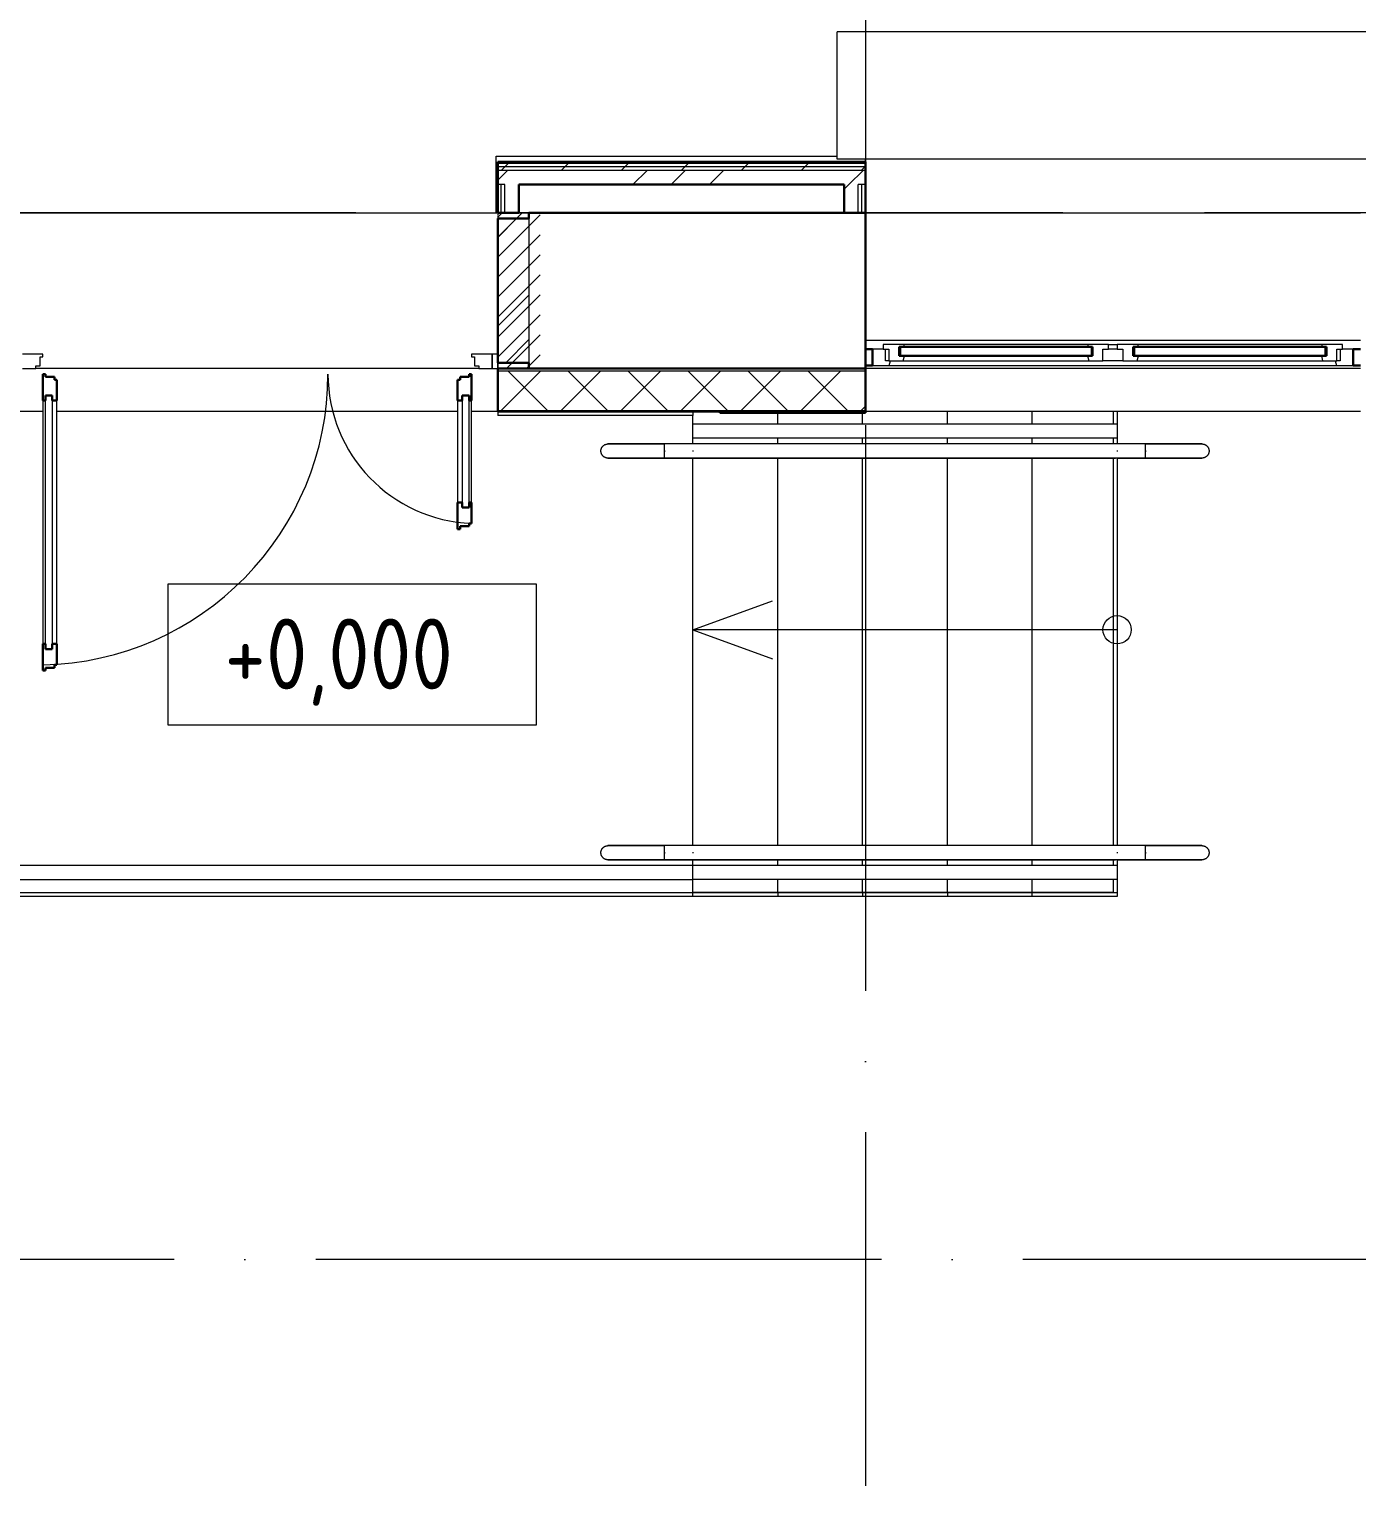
# Model space of a CAD drawing. Header units: millimetres. Extents: x -88595 to 880822, y -1054509 to -148035.
# Drawn here: x 162457 to 167151, y -251752 to -246603 of the extents above; entities that cross this region are included whole.
import ezdxf

# ---------------------------------------------------------------- set-up
doc = ezdxf.new("R2010")
doc.units = ezdxf.units.MM
doc.linetypes.add('ADSK_Линия сетки', pattern=[25, 20, -2.5, 0, -2.5])
doc.linetypes.add('ADSK_Штриховая_ш2 п1_5', pattern=[4.5, 3, -1.5])
for name, color, linetype, lineweight in [('_ Окна', 7, 'Continuous', 30), ('Аннотация', 7, 'Continuous', 20), ('Двери', 7, 'Continuous', 9), ('Лестницы', 7, 'Continuous', 9), ('Оборудование', 7, 'Continuous', 18), ('Ограждение', 7, 'Continuous', 9), ('Окна', 7, 'Continuous', 9), ('Оси', 7, 'Continuous', 9), ('Отметки', 7, 'Continuous', 9), ('Стены внутренние', 7, 'Continuous', 18), ('Стены наружные', 7, 'Continuous', 18), ('Стены штриховка', 7, 'Continuous', 9), ('Узлы', 7, 'Continuous', 18)]:
    doc.layers.add(name, color=color, linetype=linetype, lineweight=lineweight)
doc.layers.add('Двери открывание', color=7, linetype='Continuous', lineweight=9, true_color=0xc0c0c0)
doc.styles.add('GOST Common_3', font='GOST_Common.ttf', dxfattribs={"width": 0.9, "height": 2.5})

# ---------------------------------------------------------------- blocks, each defined once
blk = doc.blocks.new('1 этаж')
at = {"layer": 'Двери', "lineweight": 18, "true_color": 0xff0000}
h = blk.add_hatch(dxfattribs=at)
h.set_pattern_fill('FP_2', color=1, angle=180, style=0, pattern_type=2)
h.set_pattern_definition([(225, (199517.71, 680787.605), (35.3553, -35.3553), [])])
h.paths.add_polyline_path([(198542.7, 680512.6), (198542.7, 681062.6), (198392.7, 681062.6), (198392.7, 680512.6), (198502.8, 680512.6)])
h.paths.add_polyline_path([(200296.7, 680512.6), (200392.7, 680512.6), (200392.7, 681062.6), (200242.7, 681062.6), (200242.7, 680512.6)])
at = {"layer": '_ Окна', "lineweight": 18}
for p, q in [((201661.7, 680597.6), (201605.7, 680597.6)), ((201605.7, 680597.6), (201605.7, 680580.6)), ((201662.7, 680596.6), (201661.7, 680597.6)), ((201663.7, 680597.6), (201662.7, 680596.6)), ((201662.7, 680556.6), (201662.7, 680588.6)), ((201662.7, 680588.6), (201680.7, 680588.6)), ((201678.3, 680597.6), (201663.7, 680597.6)), ((201680.7, 680588.6), (201678.3, 680597.6)), ((202330.1, 680597.6), (202327.7, 680588.6)), ((202327.7, 680588.6), (202345.7, 680588.6)), ((202344.7, 680597.6), (202330.1, 680597.6)), ((202345.7, 680596.6), (202344.7, 680597.6)), ((202346.7, 680597.6), (202345.7, 680596.6)), ((202345.7, 680588.6), (202345.7, 680556.6)), ((202402.7, 680597.6), (202346.7, 680597.6)), ((202402.7, 680580.6), (202402.7, 680597.6)), ((202488.7, 680597.6), (202432.7, 680597.6)), ((202432.7, 680597.6), (202432.7, 680580.6)), ((202489.7, 680596.6), (202488.7, 680597.6)), ((202490.7, 680597.6), (202489.7, 680596.6)), ((202489.7, 680556.6), (202489.7, 680588.6)), ((202489.7, 680588.6), (202507.7, 680588.6)), ((202505.3, 680597.6), (202490.7, 680597.6)), ((202507.7, 680588.6), (202505.3, 680597.6)), ((203157.1, 680597.6), (203154.7, 680588.6)), ((203154.7, 680588.6), (203172.7, 680588.6)), ((203171.7, 680597.6), (203157.1, 680597.6)), ((203172.7, 680596.6), (203171.7, 680597.6)), ((203173.7, 680597.6), (203172.7, 680596.6)), ((203172.7, 680588.6), (203172.7, 680556.6)), ((203229.7, 680597.6), (203173.7, 680597.6)), ((203229.7, 680580.6), (203229.7, 680597.6)), ((201605.7, 680580.6), (201567.7, 680580.6)), ((201567.7, 680580.6), (201567.7, 680522.6)), ((201605.7, 680580.6), (201625.7, 680580.6)), ((201613.7, 680539.6), (201613.7, 680580.6)), ((201625.7, 680539.6), (201613.7, 680539.6)), ((201625.7, 680580.6), (201625.7, 680539.6)), ((201625.7, 680539.6), (201676.2, 680539.6)), ((201627.2, 680522.6), (201631.7, 680539.6)), ((201680.7, 680556.6), (201662.7, 680556.6)), ((201676.2, 680539.6), (201680.7, 680556.6)), ((202345.7, 680556.6), (202327.7, 680556.6)), ((202327.7, 680556.6), (202332.3, 680539.6)), ((202332.3, 680539.6), (202382.7, 680539.6)), ((202382.7, 680539.6), (202382.7, 680580.6)), ((202382.7, 680580.6), (202402.7, 680580.6)), ((202432.7, 680580.6), (202452.7, 680580.6)), ((202452.7, 680580.6), (202452.7, 680539.6)), ((202452.7, 680539.6), (202503.2, 680539.6)), ((202507.7, 680556.6), (202489.7, 680556.6)), ((202503.2, 680539.6), (202507.7, 680556.6)), ((203172.7, 680556.6), (203154.7, 680556.6)), ((203154.7, 680556.6), (203159.3, 680539.6)), ((203159.3, 680539.6), (203209.7, 680539.6)), ((203203.7, 680539.6), (203208.3, 680522.6)), ((203209.7, 680539.6), (203209.7, 680580.6)), ((203209.7, 680580.6), (203229.7, 680580.6)), ((203221.7, 680539.6), (203209.7, 680539.6)), ((203221.7, 680580.6), (203221.7, 680539.6)), ((203267.7, 680580.6), (203229.7, 680580.6)), ((203267.7, 680522.6), (203267.7, 680580.6)), ((201567.7, 680522.6), (201627.2, 680522.6)), ((203208.3, 680522.6), (203267.7, 680522.6))]:
    blk.add_line(p, q, dxfattribs=at)
at = {"layer": '_ Окна'}
for p, q in [((201665.7, 680588.6), (201662.7, 680588.6)), ((201662.7, 680588.6), (201662.7, 680556.6)), ((202342.7, 680588.6), (201665.7, 680588.6)), ((201665.7, 680588.6), (201665.7, 680556.6)), ((201665.7, 680556.6), (201665.7, 680588.6)), ((202342.7, 680556.6), (202342.7, 680588.6)), ((202342.7, 680588.6), (202342.7, 680556.6)), ((202345.7, 680588.6), (202342.7, 680588.6)), ((202345.7, 680556.6), (202345.7, 680588.6)), ((202492.7, 680588.6), (202489.7, 680588.6)), ((202489.7, 680588.6), (202489.7, 680556.6)), ((203169.7, 680588.6), (202492.7, 680588.6)), ((202492.7, 680588.6), (202492.7, 680556.6)), ((202492.7, 680556.6), (202492.7, 680588.6)), ((203169.7, 680556.6), (203169.7, 680588.6)), ((203169.7, 680588.6), (203169.7, 680556.6)), ((203172.7, 680588.6), (203169.7, 680588.6)), ((203172.7, 680556.6), (203172.7, 680588.6)), ((201567.7, 680580.6), (201542.7, 680580.6)), ((201567.7, 680522.6), (201567.7, 680580.6)), ((201662.7, 680556.6), (201665.7, 680556.6)), ((201665.7, 680556.6), (202342.7, 680556.6)), ((202342.7, 680556.6), (202345.7, 680556.6)), ((202489.7, 680556.6), (202492.7, 680556.6)), ((202492.7, 680556.6), (203169.7, 680556.6)), ((203169.7, 680556.6), (203172.7, 680556.6)), ((203292.7, 680580.6), (203267.7, 680580.6)), ((203267.7, 680580.6), (203267.7, 680522.6)), ((201542.7, 680522.6), (201567.7, 680522.6)), ((203267.7, 680522.6), (203292.7, 680522.6))]:
    blk.add_line(p, q, dxfattribs=at)
at = {"layer": 'Аннотация', "lineweight": 20}
for p, q in [((199078.3, 679251.6), (199078.3, 679751.6)), ((199078.3, 679751.6), (200378.3, 679751.6)), ((200378.3, 679751.6), (200378.3, 679251.6)), ((200932.7, 679588.6), (201214.6, 679691.2)), ((200932.7, 679588.6), (201214.6, 679486)), ((200378.3, 679251.6), (199078.3, 679251.6))]:
    blk.add_line(p, q, dxfattribs=at)
blk.add_circle((202432.7, 679588.6), 50, dxfattribs=at)
at = {"layer": 'Двери', "linetype": 'ADSK_Штриховая_ш2 п1_5'}
for p, q in [((200392.7, 681062.6), (200242.7, 681062.6)), ((200242.7, 681062.6), (200242.7, 680512.6)), ((200242.7, 680512.6), (200392.7, 680512.6))]:
    blk.add_line(p, q, dxfattribs=at)
at = {"layer": 'Двери'}
for p, q in [((198634.7, 680562.6), (198562.7, 680562.6)), ((198624.7, 680521.6), (198624.7, 680553.6)), ((198624.7, 680553.6), (198634.7, 680553.6)), ((198634.7, 680553.6), (198634.7, 680562.6)), ((200222.7, 680562.6), (200150.7, 680562.6)), ((200150.7, 680562.6), (200150.7, 680553.6)), ((200150.7, 680553.6), (200160.7, 680553.6)), ((200160.7, 680553.6), (200160.7, 680521.6)), ((200242.7, 680562.6), (200222.7, 680562.6)), ((200222.7, 680562.6), (200222.7, 680512.6)), ((200222.7, 680512.6), (200222.7, 680562.6)), ((200242.7, 680512.6), (200242.7, 680562.6)), ((198562.7, 680512.6), (198609.7, 680512.6)), ((198609.7, 680512.6), (198609.7, 680521.6)), ((198609.7, 680521.6), (198624.7, 680521.6)), ((200160.7, 680521.6), (200175.7, 680521.6)), ((200175.7, 680521.6), (200175.7, 680512.6)), ((200175.7, 680512.6), (200222.7, 680512.6)), ((200222.7, 680512.6), (200242.7, 680512.6)), ((198634.7, 680398.6), (198634.7, 679538.6)), ((198643.7, 680416.6), (198667.7, 680416.6)), ((198643.7, 679520.6), (198643.7, 680416.6)), ((198667.7, 680416.6), (198667.7, 679520.6)), ((198684.7, 679538.6), (198684.7, 680398.6)), ((200100.7, 680398.6), (200100.7, 680038.6)), ((200117.7, 680416.6), (200117.7, 680020.6)), ((200141.7, 680416.6), (200117.7, 680416.6)), ((200141.7, 680020.6), (200141.7, 680416.6)), ((200150.7, 680038.6), (200150.7, 680398.6)), ((200117.7, 680020.6), (200141.7, 680020.6)), ((198667.7, 679520.6), (198643.7, 679520.6))]:
    blk.add_line(p, q, dxfattribs=at)
at = {"layer": 'Двери', "lineweight": 30}
for p, q in [((198643.7, 680492.6), (198634.7, 680492.6)), ((198634.7, 680492.6), (198634.7, 680398.6)), ((198643.7, 680482.6), (198643.7, 680492.6)), ((200150.7, 680492.6), (200141.7, 680492.6)), ((200141.7, 680492.6), (200141.7, 680482.6)), ((200150.7, 680398.6), (200150.7, 680492.6)), ((198675.7, 680482.6), (198643.7, 680482.6)), ((198675.7, 680472.6), (198675.7, 680482.6)), ((198684.7, 680472.6), (198675.7, 680472.6)), ((198684.7, 680398.6), (198684.7, 680472.6)), ((200109.7, 680472.6), (200100.7, 680472.6)), ((200100.7, 680472.6), (200100.7, 680398.6)), ((200109.7, 680482.6), (200109.7, 680472.6)), ((200141.7, 680482.6), (200109.7, 680482.6)), ((198643.7, 680398.6), (198634.7, 680398.6)), ((198643.7, 680416.6), (198643.7, 680398.6)), ((198667.7, 680416.6), (198643.7, 680416.6)), ((198667.7, 680398.6), (198667.7, 680416.6)), ((198684.7, 680398.6), (198667.7, 680398.6)), ((200100.7, 680398.6), (200117.7, 680398.6)), ((200117.7, 680398.6), (200117.7, 680416.6)), ((200117.7, 680416.6), (200141.7, 680416.6)), ((200141.7, 680416.6), (200141.7, 680398.6)), ((200141.7, 680398.6), (200150.7, 680398.6)), ((200100.7, 680038.6), (200100.7, 679944.6)), ((200100.7, 680038.6), (200117.7, 680038.6)), ((200117.7, 680038.6), (200117.7, 680020.6)), ((200117.7, 680020.6), (200141.7, 680020.6)), ((200141.7, 680038.6), (200150.7, 680038.6)), ((200141.7, 680020.6), (200141.7, 680038.6)), ((200150.7, 679964.6), (200150.7, 680038.6)), ((200100.7, 679944.6), (200109.7, 679944.6)), ((200109.7, 679944.6), (200109.7, 679954.6)), ((200109.7, 679954.6), (200141.7, 679954.6)), ((200141.7, 679954.6), (200141.7, 679964.6)), ((200141.7, 679964.6), (200150.7, 679964.6)), ((198634.7, 679538.6), (198634.7, 679444.6)), ((198643.7, 679538.6), (198634.7, 679538.6)), ((198643.7, 679520.6), (198643.7, 679538.6)), ((198667.7, 679520.6), (198643.7, 679520.6)), ((198667.7, 679538.6), (198667.7, 679520.6)), ((198684.7, 679538.6), (198667.7, 679538.6)), ((198684.7, 679464.6), (198684.7, 679538.6)), ((198643.7, 679444.6), (198643.7, 679454.6)), ((198643.7, 679454.6), (198675.7, 679454.6)), ((198675.7, 679454.6), (198675.7, 679464.6)), ((198675.7, 679464.6), (198684.7, 679464.6)), ((198634.7, 679444.6), (198643.7, 679444.6))]:
    blk.add_line(p, q, dxfattribs=at)
at = {"layer": 'Двери открывание'}
for centre, radius, start, end in [((198614.7, 680492.6), 1028, 271.1148, 0), ((200170.7, 680492.6), 528, 180, 267.8292)]:
    blk.add_arc(centre, radius, start, end, dxfattribs=at)
at = {"layer": 'Лестницы'}
for p, q in [((200175.7, 680512.6), (198609.7, 680512.6)), ((200296.7, 680512.6), (200242.7, 680512.6)), ((200932.7, 680315.6), (200932.7, 680345.6)), ((200932.7, 680315.6), (200932.7, 680345.6)), ((201232.7, 680315.6), (201232.7, 680355.6)), ((201232.7, 680315.6), (201232.7, 680355.6)), ((201532.7, 680315.6), (201532.7, 680355.7)), ((201532.7, 680315.6), (201532.7, 680355.7)), ((201832.7, 680315.6), (201832.7, 680360.6)), ((201832.7, 680315.6), (201832.7, 680360.6)), ((202132.7, 680315.6), (202132.7, 680360.6)), ((202132.7, 680315.6), (202132.7, 680360.6)), ((200932.7, 680245.6), (200932.7, 680265.6)), ((200932.7, 680245.6), (200932.7, 680265.6)), ((201232.7, 680245.6), (201232.7, 680265.6)), ((201232.7, 680245.6), (201232.7, 680265.6)), ((201532.7, 680245.6), (201532.7, 680265.6)), ((201532.7, 680245.6), (201532.7, 680265.6)), ((201832.7, 680245.6), (201832.7, 680265.6)), ((201832.7, 680245.6), (201832.7, 680265.6)), ((202132.7, 680245.6), (202132.7, 680265.6)), ((202132.7, 680245.6), (202132.7, 680265.6)), ((200932.7, 678825.6), (200932.7, 680195.6)), ((200932.7, 678825.6), (200932.7, 680195.6)), ((201232.7, 678825.6), (201232.7, 680195.6)), ((201232.7, 678825.6), (201232.7, 680195.6)), ((201532.7, 678825.6), (201532.7, 680195.6)), ((201532.7, 678825.6), (201532.7, 680195.6)), ((201832.7, 678825.6), (201832.7, 680195.6)), ((201832.7, 678825.6), (201832.7, 680195.6)), ((202132.7, 678825.6), (202132.7, 680195.6)), ((202132.7, 678825.6), (202132.7, 680195.6)), ((200932.7, 678755.6), (200932.7, 678775.6)), ((200932.7, 678755.6), (200932.7, 678775.6)), ((201232.7, 678755.6), (201232.7, 678775.6)), ((201232.7, 678755.6), (201232.7, 678775.6)), ((201532.7, 678755.6), (201532.7, 678775.6)), ((201532.7, 678755.6), (201532.7, 678775.6)), ((201832.7, 678755.6), (201832.7, 678775.6)), ((201832.7, 678755.6), (201832.7, 678775.6)), ((202132.7, 678755.6), (202132.7, 678775.6)), ((202132.7, 678755.6), (202132.7, 678775.6)), ((200932.7, 678660.6), (200932.7, 678705.6)), ((200932.7, 678660.6), (200932.7, 678705.6)), ((201232.7, 678660.6), (201232.7, 678705.6)), ((201232.7, 678660.6), (201232.7, 678705.6)), ((201532.7, 678660.6), (201532.7, 678705.6)), ((201532.7, 678660.6), (201532.7, 678705.6)), ((201832.7, 678660.6), (201832.7, 678705.6)), ((201832.7, 678660.6), (201832.7, 678705.6)), ((202132.7, 678660.6), (202132.7, 678705.6)), ((202132.7, 678660.6), (202132.7, 678705.6)), ((198402.7, 678660.6), (200932.7, 678660.6)), ((201232.7, 678660.6), (200932.7, 678660.6)), ((201532.7, 678660.6), (201232.7, 678660.6)), ((201832.7, 678660.6), (201532.7, 678660.6)), ((202132.7, 678660.6), (201832.7, 678660.6)), ((202419.7, 678660.6), (202132.7, 678660.6))]:
    blk.add_line(p, q, dxfattribs=at)
at = {"layer": 'Ограждение'}
for p, q in [((201442.7, 681252.6), (201442.7, 681702.6)), ((206192.7, 681702.6), (201442.7, 681702.6)), ((200237.7, 681062.6), (200237.7, 681262.6)), ((200237.7, 681262.6), (201442.7, 681262.6)), ((206192.7, 681252.6), (201442.7, 681252.6)), ((201542.7, 681242.6), (201542.7, 681252.6)), ((200237.7, 681062.6), (200242.7, 681062.6)), ((200317.7, 681062.6), (200352.7, 681062.6)), ((201542.7, 681062.6), (203292.7, 681062.6)), ((201542.7, 680612.6), (203292.7, 680612.6)), ((200932.7, 680265.6), (200932.7, 680315.6)), ((202432.7, 680315.6), (200932.7, 680315.6)), ((202432.7, 680315.6), (202432.7, 680265.6)), ((200926.6, 680245.6), (200832.7, 680245.6)), ((200832.7, 680195.6), (200832.7, 680245.6)), ((200932.7, 680245.6), (200832.7, 680245.6)), ((202426.6, 680245.6), (200926.6, 680245.6)), ((202432.7, 680265.6), (200932.7, 680265.6)), ((202432.7, 680245.6), (200932.7, 680245.6)), ((202532.7, 680245.6), (202432.1, 680245.6)), ((202532.7, 680245.6), (202432.7, 680245.6)), ((202532.7, 680195.6), (202532.7, 680245.6)), ((200832.7, 680222.9), (200832.7, 680218.3)), ((200832.7, 680220.6), (200832.7, 680222.9)), ((200832.7, 680218.3), (200832.7, 680220.6)), ((200832.7, 680195.6), (200926.6, 680195.6)), ((200932.7, 680195.6), (200832.7, 680195.6)), ((200926.6, 680195.6), (202426.6, 680195.6)), ((202432.7, 680195.6), (200932.7, 680195.6)), ((202432.1, 680195.6), (202532.7, 680195.6)), ((202532.7, 680195.6), (202432.7, 680195.6)), ((202532.7, 680218.3), (202532.7, 680222.9)), ((202532.7, 680222.9), (202532.7, 680220.6)), ((202532.7, 680220.6), (202532.7, 680218.3)), ((200926.6, 678825.6), (200832.7, 678825.6)), ((200832.7, 678775.6), (200832.7, 678825.6)), ((200932.7, 678825.6), (200832.7, 678825.6)), ((200832.7, 678802.9), (200832.7, 678798.3)), ((200832.7, 678800.6), (200832.7, 678802.9)), ((200832.7, 678798.3), (200832.7, 678800.6)), ((202426.6, 678825.6), (200926.6, 678825.6)), ((202432.7, 678825.6), (200932.7, 678825.6)), ((202532.7, 678825.6), (202432.1, 678825.6)), ((202532.7, 678825.6), (202432.7, 678825.6)), ((202532.7, 678775.6), (202532.7, 678825.6)), ((202532.7, 678798.3), (202532.7, 678802.9)), ((202532.7, 678802.9), (202532.7, 678800.6)), ((202532.7, 678800.6), (202532.7, 678798.3)), ((200932.7, 678755.6), (198497.7, 678755.6)), ((200832.7, 678775.6), (200926.6, 678775.6)), ((200932.7, 678775.6), (200832.7, 678775.6)), ((200926.6, 678775.6), (202426.6, 678775.6)), ((202432.7, 678775.6), (200932.7, 678775.6)), ((200932.7, 678705.6), (200932.7, 678755.6)), ((202432.7, 678755.6), (200932.7, 678755.6)), ((200932.7, 678728.3), (200932.7, 678732.9)), ((202432.1, 678775.6), (202532.7, 678775.6)), ((202532.7, 678775.6), (202432.7, 678775.6)), ((202432.7, 678755.6), (202432.7, 678705.6)), ((198447.7, 678705.6), (200932.7, 678705.6)), ((202432.7, 678705.6), (200932.7, 678705.6))]:
    blk.add_line(p, q, dxfattribs=at)
at = {"layer": 'Ограждение', "flags": 128}
for points in [[(200607.7, 680220.6), (200607.7, 680221.6), (200607.8, 680222.6), (200607.9, 680223.6), (200608, 680224.6), (200608.2, 680225.6), (200608.4, 680226.5), (200608.7, 680227.5), (200609, 680228.5), (200609.3, 680229.4), (200609.7, 680230.3), (200610.1, 680231.3), (200610.5, 680232.1), (200611, 680233), (200611.5, 680233.9), (200612.1, 680234.7), (200612.7, 680235.5), (200613.3, 680236.3), (200613.9, 680237.1), (200614.6, 680237.8), (200615.3, 680238.5), (200616, 680239.2), (200616.8, 680239.9), (200617.6, 680240.5), (200618.4, 680241.1), (200619.2, 680241.6), (200620.1, 680242.2), (200620.9, 680242.7), (200621.8, 680243.1), (200622.7, 680243.5), (200623.7, 680243.9), (200624.6, 680244.2), (200625.5, 680244.6), (200626.5, 680244.8), (200627.5, 680245.1), (200628.5, 680245.2), (200629.5, 680245.4), (200630.4, 680245.5), (200631.4, 680245.6), (200632.4, 680245.6), (200632.7, 680245.6)], [(200832.7, 680245.6), (200824.7, 680245.6), (200816.7, 680245.6), (200808.8, 680245.6), (200800.8, 680245.6), (200793, 680245.6), (200785.2, 680245.6), (200777.4, 680245.6), (200769.8, 680245.6), (200762.3, 680245.6), (200754.8, 680245.6), (200747.5, 680245.6), (200740.4, 680245.6), (200733.3, 680245.6), (200726.5, 680245.6), (200719.8, 680245.6), (200713.3, 680245.6), (200707, 680245.6), (200700.8, 680245.6), (200694.9, 680245.6), (200689.2, 680245.6), (200683.8, 680245.6), (200678.6, 680245.6), (200673.6, 680245.6), (200668.9, 680245.6), (200664.4, 680245.6), (200660.2, 680245.6), (200656.3, 680245.6), (200652.7, 680245.6), (200649.4, 680245.6), (200646.3, 680245.6), (200643.6, 680245.6), (200641.1, 680245.6), (200639, 680245.6), (200637.1, 680245.6), (200635.6, 680245.6), (200634.4, 680245.6), (200633.5, 680245.6), (200633, 680245.6), (200632.7, 680245.6), (200632.7, 680245.6)], [(200632.7, 680245.6), (200632.9, 680245.6), (200633.4, 680245.6), (200634.1, 680245.6), (200635.3, 680245.6), (200636.7, 680245.6), (200638.4, 680245.6), (200640.5, 680245.6), (200642.9, 680245.6), (200645.5, 680245.6), (200648.5, 680245.6), (200651.8, 680245.6), (200655.3, 680245.6), (200659.1, 680245.6), (200663.3, 680245.6), (200667.6, 680245.6), (200672.3, 680245.6), (200677.2, 680245.6), (200682.4, 680245.6), (200687.7, 680245.6), (200693.4, 680245.6), (200699.2, 680245.6), (200705.3, 680245.6), (200711.5, 680245.6), (200718, 680245.6), (200724.7, 680245.6), (200731.5, 680245.6), (200738.4, 680245.6), (200745.6, 680245.6), (200752.8, 680245.6), (200760.2, 680245.6), (200767.8, 680245.6), (200775.4, 680245.6), (200783.1, 680245.6), (200790.9, 680245.6), (200798.7, 680245.6), (200806.6, 680245.6), (200814.6, 680245.6), (200822.6, 680245.6), (200830.6, 680245.6), (200832.7, 680245.6)], [(202532.7, 680245.6), (202540.7, 680245.6), (202548.7, 680245.6), (202556.7, 680245.6), (202564.6, 680245.6), (202572.4, 680245.6), (202580.3, 680245.6), (202588, 680245.6), (202595.6, 680245.6), (202603.2, 680245.6), (202610.6, 680245.6), (202617.9, 680245.6), (202625.1, 680245.6), (202632.1, 680245.6), (202638.9, 680245.6), (202645.6, 680245.6), (202652.2, 680245.6), (202658.5, 680245.6), (202664.6, 680245.6), (202670.5, 680245.6), (202676.2, 680245.6), (202681.6, 680245.6), (202686.9, 680245.6), (202691.8, 680245.6), (202696.5, 680245.6), (202701, 680245.6), (202705.2, 680245.6), (202709.1, 680245.6), (202712.7, 680245.6), (202716.1, 680245.6), (202719.1, 680245.6), (202721.9, 680245.6), (202724.3, 680245.6), (202726.5, 680245.6), (202728.3, 680245.6), (202729.8, 680245.6), (202731, 680245.6), (202731.9, 680245.6), (202732.5, 680245.6), (202732.7, 680245.6), (202732.7, 680245.6)], [(202732.7, 680245.6), (202732.6, 680245.6), (202732.1, 680245.6), (202731.3, 680245.6), (202730.2, 680245.6), (202728.7, 680245.6), (202727, 680245.6), (202724.9, 680245.6), (202722.6, 680245.6), (202719.9, 680245.6), (202716.9, 680245.6), (202713.7, 680245.6), (202710.1, 680245.6), (202706.3, 680245.6), (202702.2, 680245.6), (202697.8, 680245.6), (202693.1, 680245.6), (202688.2, 680245.6), (202683.1, 680245.6), (202677.7, 680245.6), (202672.1, 680245.6), (202666.2, 680245.6), (202660.1, 680245.6), (202653.9, 680245.6), (202647.4, 680245.6), (202640.8, 680245.6), (202634, 680245.6), (202627, 680245.6), (202619.8, 680245.6), (202612.6, 680245.6), (202605.2, 680245.6), (202597.7, 680245.6), (202590.1, 680245.6), (202582.3, 680245.6), (202574.6, 680245.6), (202566.7, 680245.6), (202558.8, 680245.6), (202550.8, 680245.6), (202542.9, 680245.6), (202534.9, 680245.6), (202532.7, 680245.6)], [(202732.7, 680245.6), (202733.7, 680245.6), (202734.7, 680245.5), (202735.7, 680245.4), (202736.7, 680245.3), (202737.7, 680245.1), (202738.7, 680244.9), (202739.6, 680244.6), (202740.6, 680244.3), (202741.5, 680244), (202742.4, 680243.6), (202743.4, 680243.2), (202744.3, 680242.8), (202745.1, 680242.3), (202746, 680241.8), (202746.8, 680241.2), (202747.6, 680240.7), (202748.4, 680240), (202749.2, 680239.4), (202749.9, 680238.7), (202750.6, 680238), (202751.3, 680237.3), (202752, 680236.5), (202752.6, 680235.8), (202753.2, 680234.9), (202753.7, 680234.1), (202754.3, 680233.3), (202754.8, 680232.4), (202755.2, 680231.5), (202755.6, 680230.6), (202756, 680229.7), (202756.4, 680228.7), (202756.7, 680227.8), (202756.9, 680226.8), (202757.2, 680225.8), (202757.3, 680224.9), (202757.5, 680223.9), (202757.6, 680222.9), (202757.7, 680221.9), (202757.7, 680220.9), (202757.7, 680220.6)], [(200632.7, 680195.6), (200631.7, 680195.6), (200630.7, 680195.7), (200629.7, 680195.8), (200628.7, 680195.9), (200627.7, 680196.1), (200626.8, 680196.3), (200625.8, 680196.6), (200624.8, 680196.9), (200623.9, 680197.2), (200623, 680197.6), (200622.1, 680198), (200621.2, 680198.4), (200620.3, 680198.9), (200619.4, 680199.4), (200618.6, 680200), (200617.8, 680200.6), (200617, 680201.2), (200616.2, 680201.8), (200615.5, 680202.5), (200614.8, 680203.2), (200614.1, 680203.9), (200613.4, 680204.7), (200612.8, 680205.5), (200612.2, 680206.3), (200611.7, 680207.1), (200611.2, 680207.9), (200610.7, 680208.8), (200610.2, 680209.7), (200609.8, 680210.6), (200609.4, 680211.5), (200609.1, 680212.5), (200608.8, 680213.4), (200608.5, 680214.4), (200608.3, 680215.4), (200608.1, 680216.4), (200607.9, 680217.3), (200607.8, 680218.3), (200607.7, 680219.3), (200607.7, 680220.3), (200607.7, 680220.6)], [(200832.7, 680195.6), (200824.7, 680195.6), (200816.7, 680195.6), (200808.8, 680195.6), (200800.8, 680195.6), (200793, 680195.6), (200785.2, 680195.6), (200777.4, 680195.6), (200769.8, 680195.6), (200762.3, 680195.6), (200754.8, 680195.6), (200747.5, 680195.6), (200740.4, 680195.6), (200733.3, 680195.6), (200726.5, 680195.6), (200719.8, 680195.6), (200713.3, 680195.6), (200707, 680195.6), (200700.8, 680195.6), (200694.9, 680195.6), (200689.2, 680195.6), (200683.8, 680195.6), (200678.6, 680195.6), (200673.6, 680195.6), (200668.9, 680195.6), (200664.4, 680195.6), (200660.2, 680195.6), (200656.3, 680195.6), (200652.7, 680195.6), (200649.4, 680195.6), (200646.3, 680195.6), (200643.6, 680195.6), (200641.1, 680195.6), (200639, 680195.6), (200637.1, 680195.6), (200635.6, 680195.6), (200634.4, 680195.6), (200633.5, 680195.6), (200633, 680195.6), (200632.7, 680195.6), (200632.7, 680195.6)], [(200632.7, 680195.6), (200632.9, 680195.6), (200633.4, 680195.6), (200634.1, 680195.6), (200635.3, 680195.6), (200636.7, 680195.6), (200638.4, 680195.6), (200640.5, 680195.6), (200642.9, 680195.6), (200645.5, 680195.6), (200648.5, 680195.6), (200651.8, 680195.6), (200655.3, 680195.6), (200659.1, 680195.6), (200663.3, 680195.6), (200667.6, 680195.6), (200672.3, 680195.6), (200677.2, 680195.6), (200682.4, 680195.6), (200687.7, 680195.6), (200693.4, 680195.6), (200699.2, 680195.6), (200705.3, 680195.6), (200711.5, 680195.6), (200718, 680195.6), (200724.7, 680195.6), (200731.5, 680195.6), (200738.4, 680195.6), (200745.6, 680195.6), (200752.8, 680195.6), (200760.2, 680195.6), (200767.8, 680195.6), (200775.4, 680195.6), (200783.1, 680195.6), (200790.9, 680195.6), (200798.7, 680195.6), (200806.6, 680195.6), (200814.6, 680195.6), (200822.6, 680195.6), (200830.6, 680195.6), (200832.7, 680195.6)], [(202532.7, 680195.6), (202540.7, 680195.6), (202548.7, 680195.6), (202556.7, 680195.6), (202564.6, 680195.6), (202572.4, 680195.6), (202580.3, 680195.6), (202588, 680195.6), (202595.6, 680195.6), (202603.2, 680195.6), (202610.6, 680195.6), (202617.9, 680195.6), (202625.1, 680195.6), (202632.1, 680195.6), (202638.9, 680195.6), (202645.6, 680195.6), (202652.2, 680195.6), (202658.5, 680195.6), (202664.6, 680195.6), (202670.5, 680195.6), (202676.2, 680195.6), (202681.6, 680195.6), (202686.9, 680195.6), (202691.8, 680195.6), (202696.5, 680195.6), (202701, 680195.6), (202705.2, 680195.6), (202709.1, 680195.6), (202712.7, 680195.6), (202716.1, 680195.6), (202719.1, 680195.6), (202721.9, 680195.6), (202724.3, 680195.6), (202726.5, 680195.6), (202728.3, 680195.6), (202729.8, 680195.6), (202731, 680195.6), (202731.9, 680195.6), (202732.5, 680195.6), (202732.7, 680195.6), (202732.7, 680195.6)], [(202732.7, 680195.6), (202732.6, 680195.6), (202732.1, 680195.6), (202731.3, 680195.6), (202730.2, 680195.6), (202728.7, 680195.6), (202727, 680195.6), (202724.9, 680195.6), (202722.6, 680195.6), (202719.9, 680195.6), (202716.9, 680195.6), (202713.7, 680195.6), (202710.1, 680195.6), (202706.3, 680195.6), (202702.2, 680195.6), (202697.8, 680195.6), (202693.1, 680195.6), (202688.2, 680195.6), (202683.1, 680195.6), (202677.7, 680195.6), (202672.1, 680195.6), (202666.2, 680195.6), (202660.1, 680195.6), (202653.9, 680195.6), (202647.4, 680195.6), (202640.8, 680195.6), (202634, 680195.6), (202627, 680195.6), (202619.8, 680195.6), (202612.6, 680195.6), (202605.2, 680195.6), (202597.7, 680195.6), (202590.1, 680195.6), (202582.3, 680195.6), (202574.6, 680195.6), (202566.7, 680195.6), (202558.8, 680195.6), (202550.8, 680195.6), (202542.9, 680195.6), (202534.9, 680195.6), (202532.7, 680195.6)], [(202757.7, 680220.6), (202757.7, 680219.6), (202757.6, 680218.6), (202757.5, 680217.6), (202757.4, 680216.6), (202757.2, 680215.6), (202757, 680214.7), (202756.7, 680213.7), (202756.4, 680212.7), (202756.1, 680211.8), (202755.7, 680210.9), (202755.3, 680210), (202754.9, 680209.1), (202754.4, 680208.2), (202753.9, 680207.3), (202753.3, 680206.5), (202752.8, 680205.7), (202752.2, 680204.9), (202751.5, 680204.1), (202750.8, 680203.4), (202750.1, 680202.7), (202749.4, 680202), (202748.6, 680201.3), (202747.9, 680200.7), (202747, 680200.1), (202746.2, 680199.6), (202745.4, 680199), (202744.5, 680198.6), (202743.6, 680198.1), (202742.7, 680197.7), (202741.8, 680197.3), (202740.8, 680197), (202739.9, 680196.7), (202738.9, 680196.4), (202737.9, 680196.2), (202737, 680196), (202736, 680195.8), (202735, 680195.7), (202734, 680195.6), (202733, 680195.6), (202732.7, 680195.6)], [(200607.7, 678800.6), (200607.7, 678801.6), (200607.8, 678802.6), (200607.9, 678803.6), (200608, 678804.6), (200608.2, 678805.6), (200608.4, 678806.5), (200608.7, 678807.5), (200609, 678808.5), (200609.3, 678809.4), (200609.7, 678810.3), (200610.1, 678811.3), (200610.5, 678812.1), (200611, 678813), (200611.5, 678813.9), (200612.1, 678814.7), (200612.7, 678815.5), (200613.3, 678816.3), (200613.9, 678817.1), (200614.6, 678817.8), (200615.3, 678818.5), (200616, 678819.2), (200616.8, 678819.9), (200617.6, 678820.5), (200618.4, 678821.1), (200619.2, 678821.6), (200620.1, 678822.2), (200620.9, 678822.7), (200621.8, 678823.1), (200622.7, 678823.5), (200623.7, 678823.9), (200624.6, 678824.2), (200625.5, 678824.6), (200626.5, 678824.8), (200627.5, 678825.1), (200628.5, 678825.2), (200629.5, 678825.4), (200630.4, 678825.5), (200631.4, 678825.6), (200632.4, 678825.6), (200632.7, 678825.6)], [(200632.7, 678775.6), (200631.7, 678775.6), (200630.7, 678775.7), (200629.7, 678775.8), (200628.7, 678775.9), (200627.7, 678776.1), (200626.8, 678776.3), (200625.8, 678776.6), (200624.8, 678776.9), (200623.9, 678777.2), (200623, 678777.6), (200622.1, 678778), (200621.2, 678778.4), (200620.3, 678778.9), (200619.4, 678779.4), (200618.6, 678780), (200617.8, 678780.6), (200617, 678781.2), (200616.2, 678781.8), (200615.5, 678782.5), (200614.8, 678783.2), (200614.1, 678783.9), (200613.4, 678784.7), (200612.8, 678785.5), (200612.2, 678786.3), (200611.7, 678787.1), (200611.2, 678787.9), (200610.7, 678788.8), (200610.2, 678789.7), (200609.8, 678790.6), (200609.4, 678791.5), (200609.1, 678792.5), (200608.8, 678793.4), (200608.5, 678794.4), (200608.3, 678795.4), (200608.1, 678796.4), (200607.9, 678797.3), (200607.8, 678798.3), (200607.7, 678799.3), (200607.7, 678800.3), (200607.7, 678800.6)], [(200832.7, 678825.6), (200824.7, 678825.6), (200816.7, 678825.6), (200808.8, 678825.6), (200800.8, 678825.6), (200793, 678825.6), (200785.2, 678825.6), (200777.4, 678825.6), (200769.8, 678825.6), (200762.3, 678825.6), (200754.8, 678825.6), (200747.5, 678825.6), (200740.4, 678825.6), (200733.3, 678825.6), (200726.5, 678825.6), (200719.8, 678825.6), (200713.3, 678825.6), (200707, 678825.6), (200700.8, 678825.6), (200694.9, 678825.6), (200689.2, 678825.6), (200683.8, 678825.6), (200678.6, 678825.6), (200673.6, 678825.6), (200668.9, 678825.6), (200664.4, 678825.6), (200660.2, 678825.6), (200656.3, 678825.6), (200652.7, 678825.6), (200649.4, 678825.6), (200646.3, 678825.6), (200643.6, 678825.6), (200641.1, 678825.6), (200639, 678825.6), (200637.1, 678825.6), (200635.6, 678825.6), (200634.4, 678825.6), (200633.5, 678825.6), (200633, 678825.6), (200632.7, 678825.6), (200632.7, 678825.6)], [(200632.7, 678825.6), (200632.9, 678825.6), (200633.4, 678825.6), (200634.1, 678825.6), (200635.3, 678825.6), (200636.7, 678825.6), (200638.4, 678825.6), (200640.5, 678825.6), (200642.9, 678825.6), (200645.5, 678825.6), (200648.5, 678825.6), (200651.8, 678825.6), (200655.3, 678825.6), (200659.1, 678825.6), (200663.3, 678825.6), (200667.6, 678825.6), (200672.3, 678825.6), (200677.2, 678825.6), (200682.4, 678825.6), (200687.7, 678825.6), (200693.4, 678825.6), (200699.2, 678825.6), (200705.3, 678825.6), (200711.5, 678825.6), (200718, 678825.6), (200724.7, 678825.6), (200731.5, 678825.6), (200738.4, 678825.6), (200745.6, 678825.6), (200752.8, 678825.6), (200760.2, 678825.6), (200767.8, 678825.6), (200775.4, 678825.6), (200783.1, 678825.6), (200790.9, 678825.6), (200798.7, 678825.6), (200806.6, 678825.6), (200814.6, 678825.6), (200822.6, 678825.6), (200830.6, 678825.6), (200832.7, 678825.6)], [(202532.7, 678825.6), (202540.7, 678825.6), (202548.7, 678825.6), (202556.7, 678825.6), (202564.6, 678825.6), (202572.4, 678825.6), (202580.3, 678825.6), (202588, 678825.6), (202595.6, 678825.6), (202603.2, 678825.6), (202610.6, 678825.6), (202617.9, 678825.6), (202625.1, 678825.6), (202632.1, 678825.6), (202638.9, 678825.6), (202645.6, 678825.6), (202652.2, 678825.6), (202658.5, 678825.6), (202664.6, 678825.6), (202670.5, 678825.6), (202676.2, 678825.6), (202681.6, 678825.6), (202686.9, 678825.6), (202691.8, 678825.6), (202696.5, 678825.6), (202701, 678825.6), (202705.2, 678825.6), (202709.1, 678825.6), (202712.7, 678825.6), (202716.1, 678825.6), (202719.1, 678825.6), (202721.9, 678825.6), (202724.3, 678825.6), (202726.5, 678825.6), (202728.3, 678825.6), (202729.8, 678825.6), (202731, 678825.6), (202731.9, 678825.6), (202732.5, 678825.6), (202732.7, 678825.6), (202732.7, 678825.6)], [(202732.7, 678825.6), (202732.6, 678825.6), (202732.1, 678825.6), (202731.3, 678825.6), (202730.2, 678825.6), (202728.7, 678825.6), (202727, 678825.6), (202724.9, 678825.6), (202722.6, 678825.6), (202719.9, 678825.6), (202716.9, 678825.6), (202713.7, 678825.6), (202710.1, 678825.6), (202706.3, 678825.6), (202702.2, 678825.6), (202697.8, 678825.6), (202693.1, 678825.6), (202688.2, 678825.6), (202683.1, 678825.6), (202677.7, 678825.6), (202672.1, 678825.6), (202666.2, 678825.6), (202660.1, 678825.6), (202653.9, 678825.6), (202647.4, 678825.6), (202640.8, 678825.6), (202634, 678825.6), (202627, 678825.6), (202619.8, 678825.6), (202612.6, 678825.6), (202605.2, 678825.6), (202597.7, 678825.6), (202590.1, 678825.6), (202582.3, 678825.6), (202574.6, 678825.6), (202566.7, 678825.6), (202558.8, 678825.6), (202550.8, 678825.6), (202542.9, 678825.6), (202534.9, 678825.6), (202532.7, 678825.6)], [(202732.7, 678825.6), (202733.7, 678825.6), (202734.7, 678825.5), (202735.7, 678825.4), (202736.7, 678825.3), (202737.7, 678825.1), (202738.7, 678824.9), (202739.6, 678824.6), (202740.6, 678824.3), (202741.5, 678824), (202742.4, 678823.6), (202743.4, 678823.2), (202744.3, 678822.8), (202745.1, 678822.3), (202746, 678821.8), (202746.8, 678821.2), (202747.6, 678820.7), (202748.4, 678820), (202749.2, 678819.4), (202749.9, 678818.7), (202750.6, 678818), (202751.3, 678817.3), (202752, 678816.5), (202752.6, 678815.8), (202753.2, 678814.9), (202753.7, 678814.1), (202754.3, 678813.3), (202754.8, 678812.4), (202755.2, 678811.5), (202755.6, 678810.6), (202756, 678809.7), (202756.4, 678808.7), (202756.7, 678807.8), (202756.9, 678806.8), (202757.2, 678805.8), (202757.3, 678804.9), (202757.5, 678803.9), (202757.6, 678802.9), (202757.7, 678801.9), (202757.7, 678800.9), (202757.7, 678800.6)], [(202757.7, 678800.6), (202757.7, 678799.6), (202757.6, 678798.6), (202757.5, 678797.6), (202757.4, 678796.6), (202757.2, 678795.6), (202757, 678794.7), (202756.7, 678793.7), (202756.4, 678792.7), (202756.1, 678791.8), (202755.7, 678790.9), (202755.3, 678790), (202754.9, 678789.1), (202754.4, 678788.2), (202753.9, 678787.3), (202753.3, 678786.5), (202752.8, 678785.7), (202752.2, 678784.9), (202751.5, 678784.1), (202750.8, 678783.4), (202750.1, 678782.7), (202749.4, 678782), (202748.6, 678781.3), (202747.9, 678780.7), (202747, 678780.1), (202746.2, 678779.6), (202745.4, 678779), (202744.5, 678778.6), (202743.6, 678778.1), (202742.7, 678777.7), (202741.8, 678777.3), (202740.8, 678777), (202739.9, 678776.7), (202738.9, 678776.4), (202737.9, 678776.2), (202737, 678776), (202736, 678775.8), (202735, 678775.7), (202734, 678775.6), (202733, 678775.6), (202732.7, 678775.6)], [(200832.7, 678775.6), (200824.7, 678775.6), (200816.7, 678775.6), (200808.8, 678775.6), (200800.8, 678775.6), (200793, 678775.6), (200785.2, 678775.6), (200777.4, 678775.6), (200769.8, 678775.6), (200762.3, 678775.6), (200754.8, 678775.6), (200747.5, 678775.6), (200740.4, 678775.6), (200733.3, 678775.6), (200726.5, 678775.6), (200719.8, 678775.6), (200713.3, 678775.6), (200707, 678775.6), (200700.8, 678775.6), (200694.9, 678775.6), (200689.2, 678775.6), (200683.8, 678775.6), (200678.6, 678775.6), (200673.6, 678775.6), (200668.9, 678775.6), (200664.4, 678775.6), (200660.2, 678775.6), (200656.3, 678775.6), (200652.7, 678775.6), (200649.4, 678775.6), (200646.3, 678775.6), (200643.6, 678775.6), (200641.1, 678775.6), (200639, 678775.6), (200637.1, 678775.6), (200635.6, 678775.6), (200634.4, 678775.6), (200633.5, 678775.6), (200633, 678775.6), (200632.7, 678775.6), (200632.7, 678775.6)], [(200632.7, 678775.6), (200632.9, 678775.6), (200633.4, 678775.6), (200634.1, 678775.6), (200635.3, 678775.6), (200636.7, 678775.6), (200638.4, 678775.6), (200640.5, 678775.6), (200642.9, 678775.6), (200645.5, 678775.6), (200648.5, 678775.6), (200651.8, 678775.6), (200655.3, 678775.6), (200659.1, 678775.6), (200663.3, 678775.6), (200667.6, 678775.6), (200672.3, 678775.6), (200677.2, 678775.6), (200682.4, 678775.6), (200687.7, 678775.6), (200693.4, 678775.6), (200699.2, 678775.6), (200705.3, 678775.6), (200711.5, 678775.6), (200718, 678775.6), (200724.7, 678775.6), (200731.5, 678775.6), (200738.4, 678775.6), (200745.6, 678775.6), (200752.8, 678775.6), (200760.2, 678775.6), (200767.8, 678775.6), (200775.4, 678775.6), (200783.1, 678775.6), (200790.9, 678775.6), (200798.7, 678775.6), (200806.6, 678775.6), (200814.6, 678775.6), (200822.6, 678775.6), (200830.6, 678775.6), (200832.7, 678775.6)], [(202532.7, 678775.6), (202540.7, 678775.6), (202548.7, 678775.6), (202556.7, 678775.6), (202564.6, 678775.6), (202572.4, 678775.6), (202580.3, 678775.6), (202588, 678775.6), (202595.6, 678775.6), (202603.2, 678775.6), (202610.6, 678775.6), (202617.9, 678775.6), (202625.1, 678775.6), (202632.1, 678775.6), (202638.9, 678775.6), (202645.6, 678775.6), (202652.2, 678775.6), (202658.5, 678775.6), (202664.6, 678775.6), (202670.5, 678775.6), (202676.2, 678775.6), (202681.6, 678775.6), (202686.9, 678775.6), (202691.8, 678775.6), (202696.5, 678775.6), (202701, 678775.6), (202705.2, 678775.6), (202709.1, 678775.6), (202712.7, 678775.6), (202716.1, 678775.6), (202719.1, 678775.6), (202721.9, 678775.6), (202724.3, 678775.6), (202726.5, 678775.6), (202728.3, 678775.6), (202729.8, 678775.6), (202731, 678775.6), (202731.9, 678775.6), (202732.5, 678775.6), (202732.7, 678775.6), (202732.7, 678775.6)], [(202732.7, 678775.6), (202732.6, 678775.6), (202732.1, 678775.6), (202731.3, 678775.6), (202730.2, 678775.6), (202728.7, 678775.6), (202727, 678775.6), (202724.9, 678775.6), (202722.6, 678775.6), (202719.9, 678775.6), (202716.9, 678775.6), (202713.7, 678775.6), (202710.1, 678775.6), (202706.3, 678775.6), (202702.2, 678775.6), (202697.8, 678775.6), (202693.1, 678775.6), (202688.2, 678775.6), (202683.1, 678775.6), (202677.7, 678775.6), (202672.1, 678775.6), (202666.2, 678775.6), (202660.1, 678775.6), (202653.9, 678775.6), (202647.4, 678775.6), (202640.8, 678775.6), (202634, 678775.6), (202627, 678775.6), (202619.8, 678775.6), (202612.6, 678775.6), (202605.2, 678775.6), (202597.7, 678775.6), (202590.1, 678775.6), (202582.3, 678775.6), (202574.6, 678775.6), (202566.7, 678775.6), (202558.8, 678775.6), (202550.8, 678775.6), (202542.9, 678775.6), (202534.9, 678775.6), (202532.7, 678775.6)]]:
    blk.add_lwpolyline(points, dxfattribs=at)
at = {"layer": 'Ограждение'}
for points in [[(200932.7, 680222.7), (200932.7, 680222), (200932.7, 680220.6), (200932.7, 680219.2), (200932.7, 680218.5)], [(202432.7, 680222.7), (202432.7, 680222), (202432.7, 680220.6), (202432.7, 680219.2), (202432.7, 680218.5)], [(200932.7, 678802.7), (200932.7, 678802), (200932.7, 678800.6), (200932.7, 678799.2), (200932.7, 678798.5)], [(202432.7, 678802.7), (202432.7, 678802), (202432.7, 678800.6), (202432.7, 678799.2), (202432.7, 678798.5)]]:
    blk.add_open_spline(points, degree=3, dxfattribs=at)
at = {"layer": 'Окна'}
for p, q in [((201663.7, 680597.6), (201661.7, 680597.6)), ((202330.1, 680597.6), (201678.3, 680597.6)), ((202346.7, 680597.6), (202344.7, 680597.6)), ((202402.7, 680597.6), (202432.7, 680597.6)), ((202490.7, 680597.6), (202488.7, 680597.6)), ((203157.1, 680597.6), (202505.3, 680597.6)), ((203173.7, 680597.6), (203171.7, 680597.6)), ((201676.2, 680539.6), (202332.3, 680539.6)), ((202452.7, 680539.6), (202382.7, 680539.6)), ((202432.7, 680580.6), (202402.7, 680580.6)), ((202503.2, 680539.6), (203159.3, 680539.6)), ((201627.2, 680522.6), (203208.3, 680522.6))]:
    blk.add_line(p, q, dxfattribs=at)
at = {"layer": 'Оси', "linetype": 'ADSK_Линия сетки', "ltscale": 100}
for p, q in [((201542.7, 697813.2), (201542.7, 676562.6)), ((247242.7, 681062.6), (175520.4, 681062.6)), ((221600.2, 677362.6), (175520.4, 677362.6))]:
    blk.add_line(p, q, dxfattribs=at)
at = {"layer": 'Стены внутренние'}
for p, q in [((198552.7, 681062.6), (200237.7, 681062.6)), ((200352.7, 681042.6), (200352.7, 680532.6)), ((200175.7, 680512.6), (198609.7, 680512.6)), ((203292.7, 680512.6), (201542.7, 680512.6)), ((198634.7, 680360.6), (198542.7, 680360.6)), ((200100.7, 680360.6), (198684.7, 680360.6)), ((200242.7, 680360.6), (200150.7, 680360.6)), ((203292.7, 680360.6), (201542.7, 680360.6))]:
    blk.add_line(p, q, dxfattribs=at)
at = {"layer": 'Стены внутренние', "lineweight": 30}
for p, q in [((201467.7, 681062.6), (200352.7, 681062.6)), ((200352.7, 681062.6), (200352.7, 681042.6)), ((201542.7, 680512.6), (201542.7, 681062.6)), ((200242.7, 680502.6), (200242.7, 680360.6)), ((200352.7, 680532.6), (200352.7, 680512.6)), ((201542.7, 680360.6), (201542.7, 680502.6)), ((200242.7, 680360.6), (201542.7, 680360.6))]:
    blk.add_line(p, q, dxfattribs=at)
at = {"layer": 'Стены внутренние', "linetype": 'Continuous', "lineweight": 9}
for p, q in [((200244.7, 680501.3), (200242.7, 680497.9)), ((200254.1, 680362.6), (200394.1, 680502.6)), ((200419.9, 680362.6), (200279.9, 680502.6)), ((200466.2, 680362.6), (200606.2, 680502.6)), ((200632, 680362.6), (200492, 680502.6)), ((200678.3, 680362.6), (200818.3, 680502.6)), ((200844.2, 680362.6), (200704.2, 680502.6)), ((200890.5, 680362.6), (201030.5, 680502.6)), ((201056.3, 680362.6), (200916.3, 680502.6)), ((201102.6, 680362.6), (201242.6, 680502.6)), ((201268.4, 680362.6), (201128.4, 680502.6)), ((201314.7, 680362.6), (201454.7, 680502.6)), ((201480.6, 680362.6), (201340.6, 680502.6)), ((200516.6, 680362.6), (200515.4, 680360.6)), ((201312.3, 680360.6), (201311.2, 680362.6)), ((201337.8, 680362.6), (201336.6, 680360.6)), ((201526.9, 680362.6), (201540.7, 680376.4))]:
    blk.add_line(p, q, dxfattribs=at)
at = {"layer": 'Стены наружные', "lineweight": 30}
for p, q in [((201542.7, 681242.6), (200242.7, 681242.6)), ((200242.7, 681242.6), (200242.7, 681062.6)), ((201542.7, 681062.6), (201542.7, 681242.6)), ((200317.7, 681162.6), (201467.7, 681162.6)), ((200317.7, 681062.6), (200317.7, 681162.6)), ((201467.7, 681162.6), (201467.7, 681062.6)), ((200242.7, 681062.6), (200317.7, 681062.6)), ((201467.7, 681062.6), (201542.7, 681062.6)), ((200352.7, 681042.6), (200242.7, 681042.6)), ((200242.7, 681042.6), (200242.7, 680532.6)), ((200242.7, 680532.6), (200352.7, 680532.6)), ((201542.7, 680512.6), (200242.7, 680512.6)), ((200242.7, 680512.6), (200242.7, 680502.6)), ((201542.7, 680502.6), (201542.7, 680512.6)), ((201542.7, 680360.6), (201027.7, 680360.6)), ((201027.7, 680360.6), (201027.7, 680355.6)), ((201027.7, 680355.6), (201542.7, 680355.6)), ((201542.7, 680355.6), (201542.7, 680360.6))]:
    blk.add_line(p, q, dxfattribs=at)
at = {"layer": 'Стены наружные', "linetype": 'Continuous', "lineweight": 9}
for p, q in [((200242.7, 681177.6), (200277.7, 681212.6)), ((200255.5, 681212.6), (200268, 681225.1)), ((200268, 681225.1), (200280.5, 681237.6)), ((200467.7, 681212.6), (200480.2, 681225.1)), ((200480.2, 681225.1), (200492.7, 681237.6)), ((200492.7, 681237.6), (200497.7, 681242.6)), ((200679.8, 681212.6), (200692.3, 681225.1)), ((200692.3, 681225.1), (200704.8, 681237.6)), ((200721.1, 681162.6), (200771.1, 681212.6)), ((200856.1, 681162.6), (200906.1, 681212.6)), ((200891.9, 681212.6), (200904.4, 681225.1)), ((200904.4, 681225.1), (200916.9, 681237.6)), ((200916.9, 681237.6), (200921.9, 681242.6)), ((200991, 681162.6), (201041, 681212.6)), ((201104.1, 681212.6), (201116.6, 681225.1)), ((201116.6, 681225.1), (201129.1, 681237.6)), ((201316.2, 681212.6), (201328.7, 681225.1)), ((201328.7, 681225.1), (201341.2, 681237.6)), ((201341.2, 681237.6), (201346.2, 681242.6)), ((201484.5, 681162.6), (201534.5, 681212.6)), ((201528.3, 681212.6), (201540.8, 681225.1)), ((201540.8, 681225.1), (201542.7, 681227)), ((201467.7, 681145.8), (201484.5, 681162.6)), ((200242.7, 680975.8), (200309.5, 681042.6)), ((200242.7, 680661.5), (200352.7, 680771.5)), ((200271, 680532.6), (200352.7, 680614.3)), ((201315.2, 680355.6), (201312.3, 680360.6)), ((201336.6, 680360.6), (201333.7, 680355.6))]:
    blk.add_line(p, q, dxfattribs=at)
at = {"layer": 'Стены наружные'}
for p, q in [((200242.7, 680360.6), (200242.7, 680345.6)), ((200932.7, 680345.6), (200242.7, 680345.6)), ((200932.7, 680360.6), (200932.7, 680345.6)), ((202419.7, 680315.6), (202419.7, 680360.6)), ((202432.7, 680360.6), (202432.7, 680315.6)), ((202419.7, 680245.6), (202419.7, 680265.6)), ((202432.7, 680265.6), (202432.7, 680245.6)), ((202419.7, 678825.6), (202419.7, 680195.6)), ((202432.7, 680195.6), (202432.7, 678825.6)), ((202419.7, 678755.6), (202419.7, 678775.6)), ((202432.7, 678775.6), (202432.7, 678755.6)), ((202419.7, 678660.6), (202419.7, 678705.6)), ((202432.7, 678705.6), (202432.7, 678645.6)), ((202432.7, 678645.6), (198387.7, 678645.6)), ((198402.7, 678660.6), (202432.7, 678660.6)), ((200932.7, 678645.6), (200932.7, 678660.6)), ((201232.7, 678660.6), (201232.7, 678645.6)), ((201532.7, 678660.6), (201532.7, 678645.6)), ((201832.7, 678660.6), (201832.7, 678645.6)), ((202132.7, 678645.6), (202132.7, 678660.6))]:
    blk.add_line(p, q, dxfattribs=at)
at = {"layer": 'Стены штриховка'}
for p, q in [((200242.7, 681237.6), (201542.7, 681237.6)), ((201542.7, 681225.1), (200242.7, 681225.1)), ((201542.7, 681212.6), (200242.7, 681212.6)), ((200267.7, 681162.6), (200242.7, 681162.6)), ((200255.2, 681062.6), (200255.2, 681162.6)), ((200267.7, 681062.6), (200267.7, 681162.6)), ((201517.7, 681062.6), (201517.7, 681162.6)), ((201542.7, 681162.6), (201517.7, 681162.6)), ((201530.2, 681062.6), (201530.2, 681162.6)), ((201542.7, 680502.6), (200242.7, 680502.6)), ((200244.7, 680362.6), (200244.7, 680502.6)), ((201540.7, 680502.6), (201540.7, 680362.6)), ((201540.7, 680362.6), (200244.7, 680362.6))]:
    blk.add_line(p, q, dxfattribs=at)
at = {"layer": 'Узлы'}
blk.add_line((202432.7, 679588.6), (200932.7, 679588.6), dxfattribs=at)
at = {"layer": 'Отметки', "style": 'GOST Common_3', "width": 0.9}
blk.add_text('+0,000', height=250, dxfattribs=at).set_placement((199277.1, 679378.3))

msp = doc.modelspace()

# ---------------------------------------------------------------- block references
at = {"layer": 'Оборудование', "color": 5, "true_color": 0x0000ff}
msp.add_blockref('1 этаж', (-36129.5, -928314.5), dxfattribs=at)

doc.saveas('drawing.dxf')
